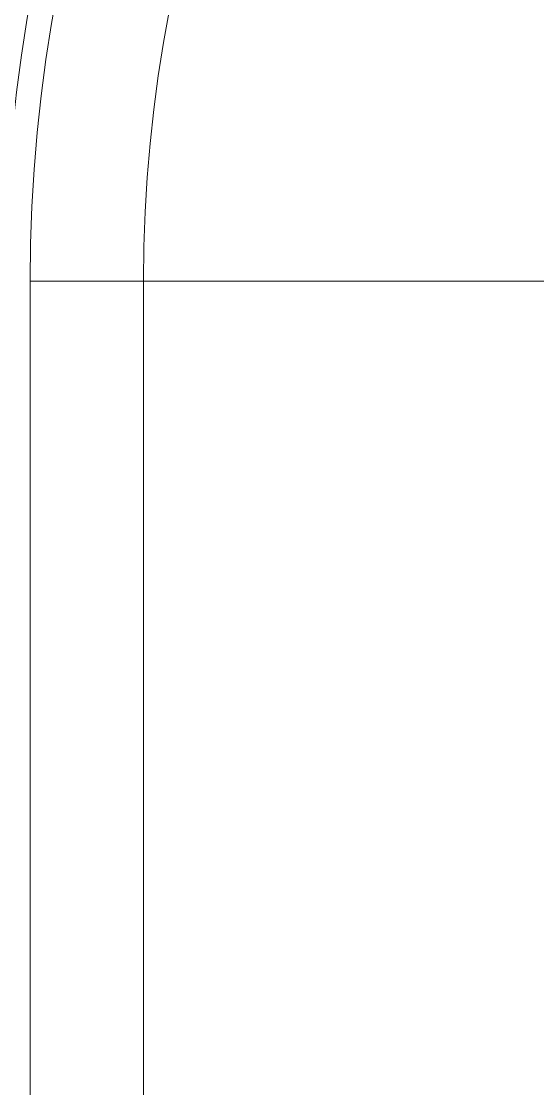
# Model space of a CAD drawing. Header units: inches. Extents: x 542787 to 543192, y 9574025 to 9574373.
# Drawn here: x 543040.6072 to 543040.62111, y 9574119.65217 to 9574119.68095 of the extents above; entities that cross this region are included whole.
import ezdxf

# ---------------------------------------------------------------- set-up
doc = ezdxf.new("R2010")
doc.units = ezdxf.units.IN
doc.header["$MEASUREMENT"] = 0
doc.layers.add('I-ARQ', color=8, linetype='Continuous')
doc.layers.add('I-ESGOTO', color=6, linetype='Continuous')

# ---------------------------------------------------------------- blocks, each defined once
blk = doc.blocks.new('*U158')
at = {"color": 2}
blk.add_wipeout([(0.020128, 0.020128), (1.455773, -1.415517), (1.415517, -1.455773), (-0.020128, -0.020128)], dxfattribs=at)

msp = doc.modelspace()

# ---------------------------------------------------------------- linework, layer by layer
at = {"layer": 'I-ARQ', "lineweight": 5}
for points in [[(543040.606763, 9574119.673948), (543040.606763, 9574119.695998), (543040.62369, 9574119.714355), (543040.645668, 9574119.716139), (543040.645668, 9574119.716139), (543040.667646, 9574119.717923), (543040.687312, 9574119.702537), (543040.690869, 9574119.680775)], [(543040.607429, 9574119.673948), (543040.607429, 9574119.695551), (543040.623941, 9574119.71357), (543040.645462, 9574119.715452), (543040.645462, 9574119.715452), (543040.666982, 9574119.717335), (543040.686372, 9574119.702457), (543040.690123, 9574119.681182)], [(543040.610489, 9574119.673948), (543040.610489, 9574119.693964), (543040.625789, 9574119.71066), (543040.645728, 9574119.712405), (543040.645728, 9574119.712405), (543040.665669, 9574119.714149), (543040.683634, 9574119.700364), (543040.68711, 9574119.680652)]]:
    msp.add_open_spline(points, degree=3, knots=[0, 0, 0, 0, 0.5, 0.5, 0.5, 0.5, 1, 1, 1, 1], dxfattribs=at)
for points in [[(543040.607429, 9574119.673948), (543040.607429, 9574119.673948), (543040.607429, 9574119.648901), (543040.607429, 9574119.648901)], [(543040.610489, 9574119.673948), (543040.610489, 9574119.673948), (543040.607429, 9574119.673948), (543040.607429, 9574119.673948)], [(543040.641514, 9574119.673948), (543040.641514, 9574119.673948), (543040.610489, 9574119.673948), (543040.610489, 9574119.673948)], [(543040.610489, 9574119.673948), (543040.610489, 9574119.673948), (543040.610489, 9574119.648901), (543040.610489, 9574119.648901)]]:
    msp.add_open_spline(points, degree=3, dxfattribs=at)

# ---------------------------------------------------------------- next in the draw order: block references
at = {"layer": 'I-ESGOTO', "rotation": 180}
msp.add_blockref('*U158', (543041.927988, 9574119.343313), dxfattribs=at)

doc.saveas('drawing.dxf')
